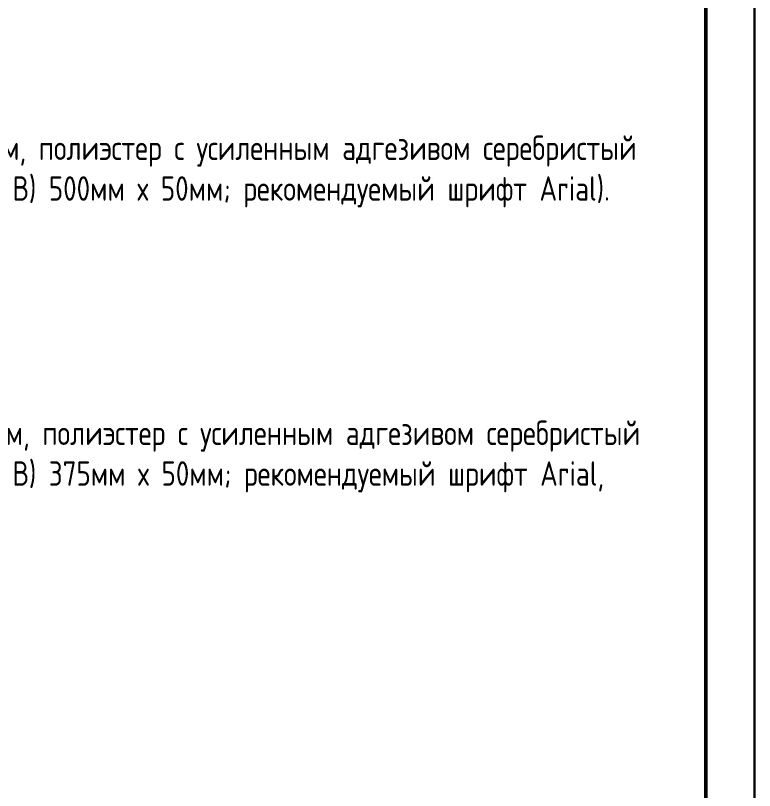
# Model space of a CAD drawing. Header units: millimetres. Extents: x -863 to 2106, y -90 to 586.
# Drawn here: x -495.7 to -420, y 55.6 to 135 of the extents above; entities that cross this region are included whole.
import ezdxf

# ---------------------------------------------------------------- set-up
doc = ezdxf.new("R2010")
doc.units = ezdxf.units.MM
doc.styles.add('Gost_type_A', font='GOST_0.TTF')

# ---------------------------------------------------------------- blocks, each defined once
blk = doc.blocks.new('Формат_А4')
blk.add_lwpolyline([(0, 297), (0, 0), (-210, 0), (-210, 297)], close=True)
at = {"lineweight": 50}
blk.add_lwpolyline([(-190, 292), (-5, 292), (-5, 5), (-190, 5)], close=True, dxfattribs=at)

msp = doc.modelspace()

# ---------------------------------------------------------------- block references
at = {"color": 1}
for p in [(-420, 0), (-210, 0)]:
    msp.add_blockref('Формат_А4', p, dxfattribs=at)

# ---------------------------------------------------------------- texts
at = {"insert": (-605, 131), "char_height": 2.5, "width": 175, "attachment_point": 1, "style": 'Gost_type_A'}
msp.add_mtext('\\pxql;{\\T2;\\C0;Примечания\\P\\P\\T1;  1 }Диспетчерское наименование шкафа - 2 шт. (материал - ТТ печати, 80мм*100пм, полиэстер с усиленным адгезивом серебристый матовый химстойкий, 3978-80-5-100, ООО «Термомарк», 1 шт (100п.м.); размер (Ш х В) {\\C6;500мм} х 50мм; рекомендуемый шрифт Arial).\\P\\P\\P\\P\\P\\P  2 Диспетчерское наименование шкафа - {\\C6;2 шт}. (материал - ТТ печати, 80мм*100пм, полиэстер с усиленным адгезивом серебристый матовый химстойкий, 3978-80-5-100, ООО «Термомарк», 1 шт (100п.м.); размер (Ш х В) 375мм х 50мм; рекомендуемый шрифт Arial, высота 28 мм).\\P\\P\\P\\P\\P\\P  3 Количество шкафов - 1 шт.', dxfattribs=at)

doc.saveas('drawing.dxf')
